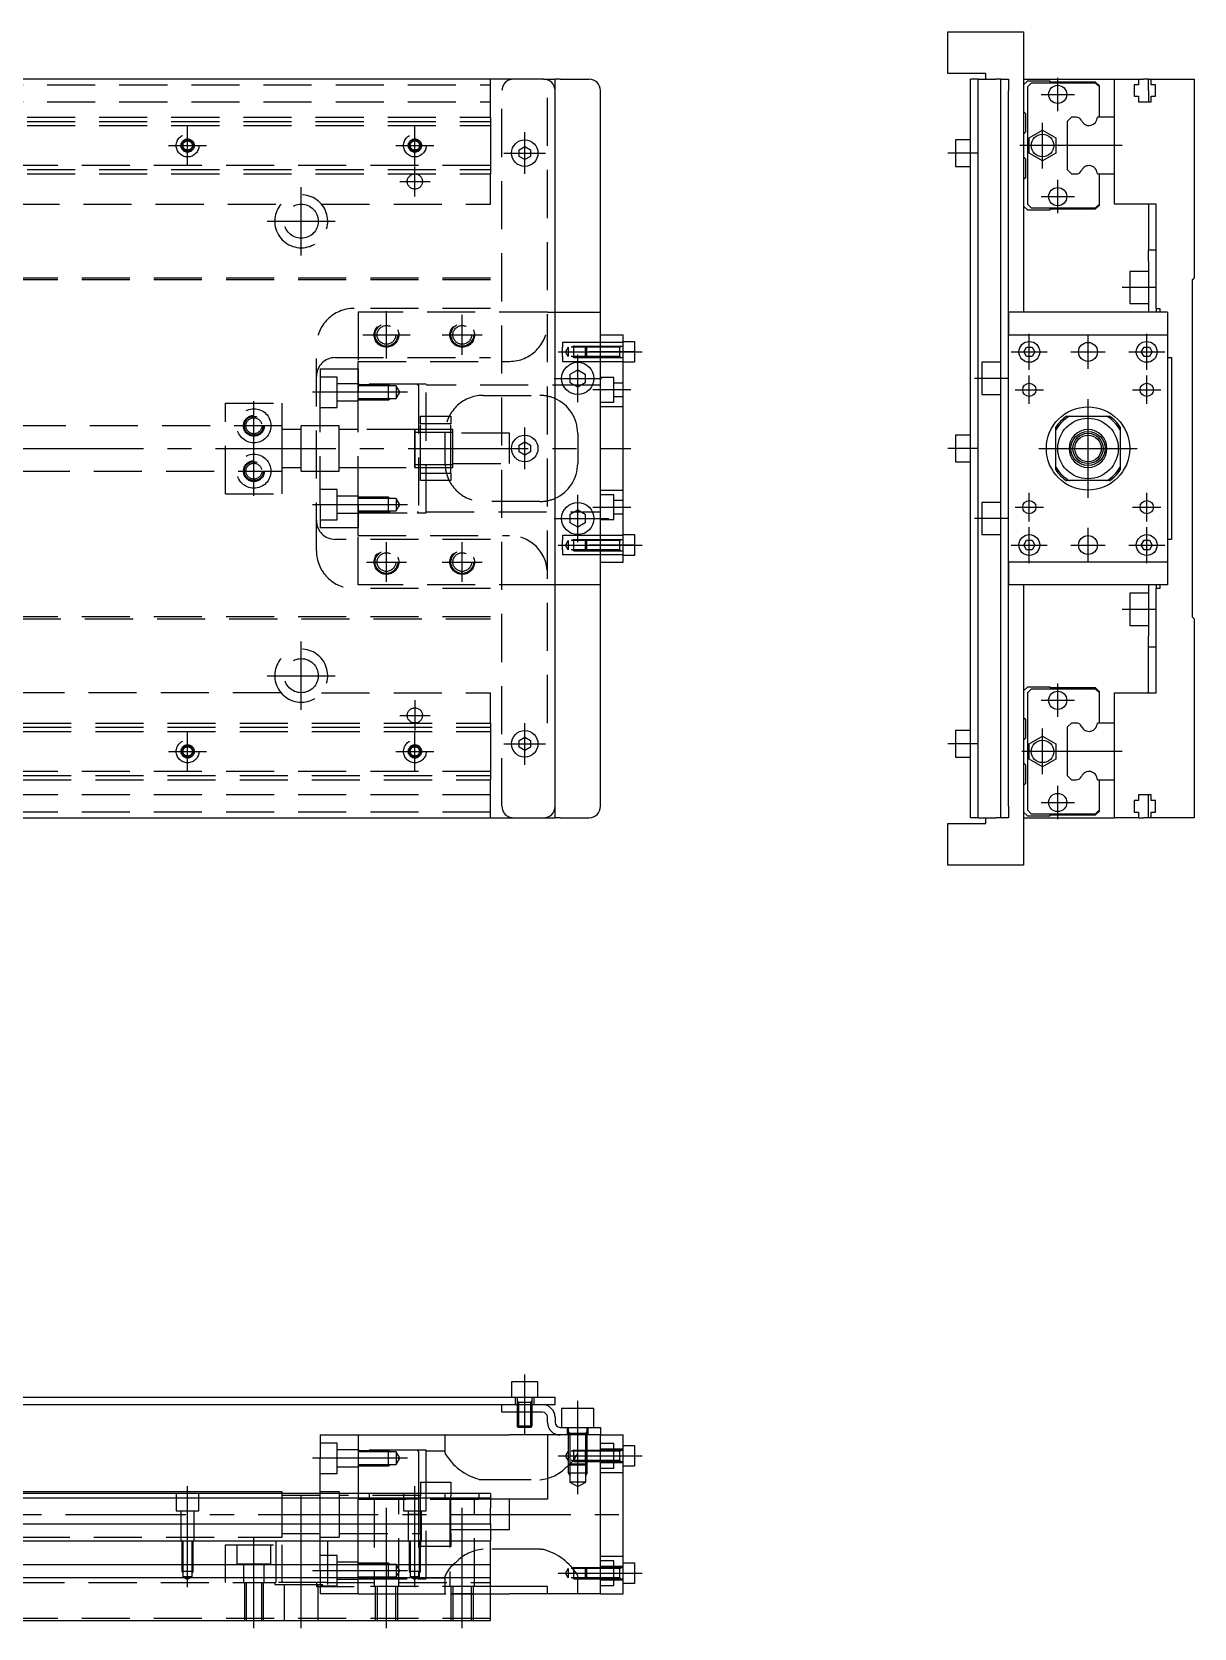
# Model space of a CAD drawing. Extents: x -94 to 646, y -24 to 422.
# Drawn here: x 338.9 to 645.7, y -2 to 419.5 of the extents above; entities that cross this region are included whole.
import ezdxf

# ---------------------------------------------------------------- set-up
doc = ezdxf.new("R2010")
doc.units = 0
doc.linetypes.add('CENTER', pattern=[50.8, 31.75, -6.35, 6.35, -6.35])
doc.linetypes.add('DASHED', pattern=[19.05, 12.7, -6.35])
doc.layers.get('0').update_dxf_attribs({"linetype": 'CONTINUOUS'})
doc.layers.add('CENTER', color=1, linetype='CENTER')

msp = doc.modelspace()

# ---------------------------------------------------------------- linework, layer by layer
at = {"color": 7, "linetype": 'CONTINUOUS'}
for p, q in [((580.72, 419.51), (600.72, 419.51)), ((580.72, 408.51), (580.72, 419.51)), ((600.72, 419.51), (600.72, 345.51)), ((474, 407.01), (-14, 407.01)), ((474, 407.01), (477, 407.01)), ((478.33, 407.01), (477, 407.01)), ((477, 404.01), (477, 407.01)), ((478.33, 407.01), (486, 407.01)), ((590.72, 408.51), (580.72, 408.51)), ((588.72, 407.01), (586.72, 407.01)), ((586.72, 404.01), (586.72, 407.01)), ((588.72, 404.01), (588.72, 407.01)), ((588.72, 407.01), (592.05, 407.01)), ((590.72, 407.01), (590.72, 408.51)), ((592.05, 407.01), (593.38, 407.01)), ((594.72, 407.01), (593.38, 407.01)), ((594.72, 407.01), (596.72, 407.01)), ((594.72, 404.01), (594.72, 407.01)), ((596.72, 407.01), (596.72, 404.01)), ((600.72, 407.01), (624.72, 407.01)), ((601.71, 406.51), (600.72, 405.52)), ((607.72, 406.51), (601.71, 406.51)), ((602.71, 405.96), (601.72, 404.97)), ((601.72, 404.97), (601.72, 374.05)), ((619.72, 405.96), (602.71, 405.96)), ((607.72, 406.26), (607.72, 406.51)), ((619.72, 406.26), (607.72, 406.26)), ((620.72, 405.27), (619.72, 406.26)), ((620.72, 404.97), (619.72, 405.96)), ((620.72, 404.97), (620.72, 405.27)), ((620.72, 397.01), (620.72, 404.97)), ((624.72, 397.01), (624.72, 407.01)), ((624.72, 407.01), (631.02, 407.01)), ((631.02, 405.51), (629.87, 405.51)), ((629.87, 405.51), (629.87, 402.51)), ((631.02, 407.01), (632.38, 407.01)), ((631.02, 407.01), (631.02, 405.51)), ((633.72, 407.01), (632.38, 407.01)), ((633.72, 407.01), (634.42, 407.01)), ((633.72, 404.01), (633.72, 407.01)), ((634.42, 407.01), (645.72, 407.01)), ((634.42, 405.51), (634.42, 407.01)), ((635.57, 405.51), (634.42, 405.51)), ((635.57, 402.51), (635.57, 405.51)), ((645.72, 407.01), (645.72, 354.51)), ((477, 215.01), (477, 404.01)), ((489, 215.01), (489, 404.01)), ((586.72, 215.01), (586.72, 404.01)), ((588.72, 215.01), (588.72, 404.01)), ((594.72, 215.01), (594.72, 404.01)), ((596.72, 345.51), (596.72, 404.01)), ((629.87, 402.51), (631.02, 402.51)), ((631.02, 402.51), (631.02, 401.01)), ((631.02, 401.01), (634.42, 401.01)), ((633.72, 404.01), (633.72, 401.01)), ((634.42, 401.01), (634.42, 402.51)), ((634.42, 402.51), (635.57, 402.51)), ((600.72, 398.51), (601.22, 398.01)), ((601.22, 398.01), (601.22, 393.01)), ((613.34, 397.01), (612.22, 395.89)), ((614.63, 397.01), (613.34, 397.01)), ((624.72, 397.01), (620.21, 397.01)), ((624.72, 382.01), (624.72, 397.01)), ((624.72, 382.01), (624.72, 397.01)), ((601.22, 393.01), (600.72, 392.51)), ((602.81, 391.87), (605.13, 393.21)), ((605.13, 393.21), (605.72, 393.55)), ((605.72, 393.55), (606.31, 393.21)), ((606.31, 393.21), (608.62, 391.87)), ((612.22, 395.89), (612.22, 383.14)), ((467.5, 388.38), (469, 389.25)), ((467.5, 386.65), (467.5, 388.38)), ((469, 389.25), (470.5, 388.38)), ((470.5, 388.38), (470.5, 386.65)), ((582.72, 391.01), (582.72, 387.51)), ((586.72, 391.01), (582.72, 391.01)), ((602.22, 391.53), (602.81, 391.87)), ((602.22, 390.85), (602.22, 391.53)), ((602.22, 388.18), (602.22, 390.85)), ((602.22, 387.5), (602.22, 388.18)), ((608.62, 391.87), (609.21, 391.53)), ((609.21, 391.53), (609.21, 390.85)), ((609.21, 390.85), (609.21, 388.18)), ((609.21, 388.18), (609.21, 387.5)), ((469, 385.78), (467.5, 386.65)), ((470.5, 386.65), (469, 385.78)), ((582.72, 387.51), (582.72, 384.01)), ((582.72, 384.01), (586.72, 384.01)), ((600.72, 386.51), (601.22, 386.01)), ((601.22, 386.01), (601.22, 381.01)), ((602.81, 387.15), (602.22, 387.5)), ((605.13, 385.82), (602.81, 387.15)), ((605.72, 385.48), (605.13, 385.82)), ((606.31, 385.82), (605.72, 385.48)), ((608.62, 387.15), (606.31, 385.82)), ((609.21, 387.5), (608.62, 387.15)), ((601.22, 381.01), (600.72, 380.51)), ((612.22, 383.14), (613.34, 382.01)), ((613.34, 382.01), (614.63, 382.01)), ((620.21, 382.01), (624.72, 382.01)), ((620.72, 374.06), (620.72, 382.01)), ((624.72, 374.01), (624.72, 382.01)), ((600.72, 373.5), (601.71, 372.51)), ((601.71, 372.51), (607.72, 372.51)), ((601.72, 374.05), (602.71, 373.06)), ((602.71, 373.06), (619.72, 373.06)), ((607.72, 372.76), (619.72, 372.76)), ((607.72, 372.51), (607.72, 372.76)), ((619.72, 373.06), (620.72, 374.06)), ((619.72, 372.76), (620.72, 373.76)), ((620.72, 373.76), (620.72, 374.06)), ((635.72, 374.01), (624.72, 374.01)), ((633.72, 374.01), (633.72, 362.01)), ((635.72, 346.51), (635.72, 374.01)), ((633.72, 359.01), (633.72, 362.01)), ((633.72, 362.01), (635.72, 362.01)), ((633.72, 359.01), (633.72, 345.51)), ((633.72, 356.26), (628.72, 356.26)), ((628.72, 356.26), (628.72, 352.01)), ((645.22, 354.01), (645.72, 354.51)), ((628.72, 352.01), (628.72, 347.76)), ((645.22, 354.01), (645.22, 265.01)), ((628.72, 347.76), (633.72, 347.76)), ((635.72, 346.51), (636.72, 346.51)), ((635.72, 346.51), (635.72, 345.51)), ((636.72, 346.51), (636.72, 345.51)), ((596.72, 339.51), (596.72, 345.51)), ((596.72, 345.51), (596.72, 339.51)), ((638.72, 345.51), (596.72, 345.51)), ((638.72, 345.51), (638.72, 339.51)), ((489, 339.51), (495, 339.51)), ((495, 279.51), (495, 339.51)), ((495, 337.76), (498, 337.76)), ((498, 337.76), (498, 332.26)), ((596.72, 339.51), (638.72, 339.51)), ((596.72, 279.51), (596.72, 339.51)), ((638.72, 339.51), (638.72, 279.51)), ((600.77, 335.01), (601.5, 336.26)), ((601.5, 333.76), (600.77, 335.01)), ((601.5, 336.26), (602.94, 336.26)), ((602.94, 333.76), (601.5, 333.76)), ((602.94, 336.26), (603.66, 335.01)), ((603.66, 335.01), (602.94, 333.76)), ((631.77, 335.01), (632.5, 336.26)), ((632.5, 333.76), (631.77, 335.01)), ((632.5, 336.26), (633.94, 336.26)), ((633.94, 333.76), (632.5, 333.76)), ((633.94, 336.26), (634.66, 335.01)), ((634.66, 335.01), (633.94, 333.76)), ((638.72, 333.51), (639.72, 333.51)), ((639.72, 333.51), (639.72, 285.51)), ((481, 329.17), (483, 330.32)), ((481, 326.86), (481, 329.17)), ((483, 330.32), (485, 329.17)), ((485, 329.17), (485, 326.86)), ((498, 332.26), (495, 332.26)), ((589.72, 332.26), (589.72, 328.01)), ((594.72, 332.26), (589.72, 332.26)), ((483, 325.7), (481, 326.86)), ((485, 326.86), (483, 325.7)), ((589.72, 328.01), (589.72, 323.76)), ((589.72, 323.76), (594.72, 323.76)), ((612.05, 318.01), (612.8, 318.01)), ((612.8, 318.01), (622.63, 318.01)), ((622.63, 318.01), (623.39, 318.01)), ((582.72, 313.01), (582.72, 309.51)), ((586.72, 313.01), (582.72, 313.01)), ((609.22, 314.43), (609.22, 315.18)), ((609.22, 304.6), (609.22, 314.43)), ((626.22, 315.18), (626.22, 314.43)), ((626.22, 314.43), (626.22, 304.6)), ((467.5, 310.38), (469, 311.25)), ((467.5, 308.65), (467.5, 310.38)), ((469, 307.78), (467.5, 308.65)), ((469, 311.25), (470.5, 310.38)), ((470.5, 308.65), (469, 307.78)), ((470.5, 310.38), (470.5, 308.65)), ((582.72, 309.51), (582.72, 306.01)), ((582.72, 306.01), (586.72, 306.01)), ((609.22, 303.84), (609.22, 304.6)), ((626.22, 304.6), (626.22, 303.84)), ((612.8, 301.01), (612.05, 301.01)), ((622.63, 301.01), (612.8, 301.01)), ((623.39, 301.01), (622.63, 301.01)), ((589.72, 295.26), (589.72, 291.01)), ((594.72, 295.26), (589.72, 295.26)), ((481, 292.17), (483, 293.32)), ((481, 289.86), (481, 292.17)), ((483, 293.32), (485, 292.17)), ((485, 292.17), (485, 289.86)), ((589.72, 291.01), (589.72, 286.76)), ((483, 288.7), (481, 289.86)), ((485, 289.86), (483, 288.7)), ((495, 286.76), (498, 286.76)), ((498, 286.76), (498, 281.26)), ((589.72, 286.76), (594.72, 286.76)), ((600.77, 284.01), (601.5, 285.26)), ((601.5, 282.76), (600.77, 284.01)), ((601.5, 285.26), (602.94, 285.26)), ((602.94, 282.76), (601.5, 282.76)), ((602.94, 285.26), (603.66, 284.01)), ((603.66, 284.01), (602.94, 282.76)), ((631.77, 284.01), (632.5, 285.26)), ((632.5, 282.76), (631.77, 284.01)), ((632.5, 285.26), (633.94, 285.26)), ((633.94, 282.76), (632.5, 282.76)), ((633.94, 285.26), (634.66, 284.01)), ((634.66, 284.01), (633.94, 282.76)), ((639.72, 285.51), (638.72, 285.51)), ((489, 279.51), (495, 279.51)), ((498, 281.26), (495, 281.26)), ((638.72, 279.51), (596.72, 279.51)), ((596.72, 273.51), (596.72, 279.51)), ((596.72, 279.51), (596.72, 273.51)), ((638.72, 279.51), (638.72, 273.51)), ((638.72, 273.51), (596.72, 273.51)), ((596.72, 215.01), (596.72, 273.51)), ((600.72, 273.51), (600.72, 199.51)), ((628.72, 271.26), (628.72, 267.01)), ((633.72, 271.26), (628.72, 271.26)), ((633.72, 273.51), (633.72, 260.01)), ((635.72, 273.51), (635.72, 272.51)), ((635.72, 245.01), (635.72, 272.51)), ((636.72, 272.51), (635.72, 272.51)), ((636.72, 273.51), (636.72, 272.51)), ((628.72, 267.01), (628.72, 262.76)), ((628.72, 262.76), (633.72, 262.76)), ((645.72, 264.51), (645.22, 265.01)), ((645.72, 264.51), (645.72, 212.01)), ((633.72, 257.01), (633.72, 260.01)), ((633.72, 245.01), (633.72, 257.01)), ((635.72, 257.01), (633.72, 257.01)), ((601.71, 246.51), (600.72, 245.52)), ((607.72, 246.51), (601.71, 246.51)), ((602.71, 245.96), (601.72, 244.97)), ((601.72, 244.97), (601.72, 214.05)), ((619.72, 245.96), (602.71, 245.96)), ((607.72, 246.26), (607.72, 246.51)), ((619.72, 246.26), (607.72, 246.26)), ((620.72, 245.27), (619.72, 246.26)), ((620.72, 244.97), (619.72, 245.96)), ((620.72, 244.97), (620.72, 245.27)), ((620.72, 237.01), (620.72, 244.97)), ((624.72, 237.01), (624.72, 245.01)), ((624.72, 245.01), (635.72, 245.01)), ((600.72, 238.51), (601.22, 238.01)), ((601.22, 238.01), (601.22, 233.01)), ((613.34, 237.01), (612.22, 235.89)), ((614.63, 237.01), (613.34, 237.01)), ((624.72, 237.01), (620.21, 237.01)), ((624.72, 222.01), (624.72, 237.01)), ((624.72, 222.01), (624.72, 237.01)), ((467.5, 232.38), (469, 233.25)), ((467.5, 230.65), (467.5, 232.38)), ((469, 233.25), (470.5, 232.38)), ((470.5, 232.38), (470.5, 230.65)), ((582.72, 235.01), (582.72, 231.51)), ((586.72, 235.01), (582.72, 235.01)), ((601.22, 233.01), (600.72, 232.51)), ((602.22, 231.53), (602.81, 231.87)), ((602.81, 231.87), (605.13, 233.21)), ((605.13, 233.21), (605.72, 233.55)), ((605.72, 233.55), (606.31, 233.21)), ((606.31, 233.21), (608.62, 231.87)), ((608.62, 231.87), (609.21, 231.53)), ((612.22, 235.89), (612.22, 223.14)), ((469, 229.78), (467.5, 230.65)), ((470.5, 230.65), (469, 229.78)), ((582.72, 231.51), (582.72, 228.01)), ((582.72, 228.01), (586.72, 228.01)), ((602.22, 230.85), (602.22, 231.53)), ((602.22, 228.18), (602.22, 230.85)), ((602.22, 227.5), (602.22, 228.18)), ((609.21, 231.53), (609.21, 230.85)), ((609.21, 230.85), (609.21, 228.18)), ((609.21, 228.18), (609.21, 227.5)), ((600.72, 226.51), (601.22, 226.01)), ((601.22, 226.01), (601.22, 221.01)), ((602.81, 227.15), (602.22, 227.5)), ((605.13, 225.82), (602.81, 227.15)), ((605.72, 225.48), (605.13, 225.82)), ((606.31, 225.82), (605.72, 225.48)), ((608.62, 227.15), (606.31, 225.82)), ((609.21, 227.5), (608.62, 227.15)), ((601.22, 221.01), (600.72, 220.51)), ((612.22, 223.14), (613.34, 222.01)), ((613.34, 222.01), (614.63, 222.01)), ((620.21, 222.01), (624.72, 222.01)), ((620.72, 214.06), (620.72, 222.01)), ((624.72, 212.01), (624.72, 222.01)), ((477, 212.01), (477, 215.01)), ((586.72, 212.01), (586.72, 215.01)), ((588.72, 212.01), (588.72, 215.01)), ((594.72, 212.01), (594.72, 215.01)), ((596.72, 215.01), (596.72, 212.01)), ((631.02, 216.51), (629.87, 216.51)), ((629.87, 216.51), (629.87, 213.51)), ((634.42, 218.01), (631.02, 218.01)), ((631.02, 218.01), (631.02, 216.51)), ((633.72, 215.01), (633.72, 218.01)), ((633.72, 212.01), (633.72, 215.01)), ((634.42, 216.51), (634.42, 218.01)), ((635.57, 216.51), (634.42, 216.51)), ((635.57, 213.51), (635.57, 216.51)), ((-14, 212.01), (474, 212.01)), ((474, 212.01), (477, 212.01)), ((478.33, 212.01), (477, 212.01)), ((478.33, 212.01), (486, 212.01)), ((588.72, 212.01), (586.72, 212.01)), ((588.72, 212.01), (592.05, 212.01)), ((590.72, 210.51), (590.72, 212.01)), ((592.05, 212.01), (593.38, 212.01)), ((594.72, 212.01), (593.38, 212.01)), ((596.72, 212.01), (594.72, 212.01)), ((600.72, 213.5), (601.71, 212.51)), ((600.72, 212.01), (624.72, 212.01)), ((601.71, 212.51), (607.72, 212.51)), ((601.72, 214.05), (602.71, 213.06)), ((602.71, 213.06), (619.72, 213.06)), ((607.72, 212.76), (619.72, 212.76)), ((607.72, 212.51), (607.72, 212.76)), ((619.72, 213.06), (620.72, 214.06)), ((619.72, 212.76), (620.72, 213.76)), ((620.72, 213.76), (620.72, 214.06)), ((631.02, 212.01), (624.72, 212.01)), ((629.87, 213.51), (631.02, 213.51)), ((631.02, 213.51), (631.02, 212.01)), ((631.02, 212.01), (632.38, 212.01)), ((633.72, 212.01), (632.38, 212.01)), ((634.42, 212.01), (633.72, 212.01)), ((634.42, 213.51), (635.57, 213.51)), ((634.42, 212.01), (634.42, 213.51)), ((645.72, 212.01), (634.42, 212.01)), ((580.72, 199.51), (580.72, 210.51)), ((580.72, 210.51), (590.72, 210.51)), ((600.72, 199.51), (580.72, 199.51)), ((465.5, 63), (465.5, 59)), ((472.5, 63), (465.5, 63)), ((472.5, 59), (472.5, 63)), ((305, 59), (474, 59)), ((305, 57), (466, 57)), ((463, 55), (463, 57)), ((466, 55), (463, 55)), ((466, 57), (473.67, 57)), ((466, 57), (473.67, 57)), ((473.67, 55), (466, 55)), ((467, 55), (467, 51.38)), ((471, 51.38), (471, 55)), ((473.67, 57), (474, 57)), ((474, 59), (477, 59)), ((474, 57), (477, 57)), ((477, 57), (477, 59)), ((478.75, 56), (478.75, 51)), ((487.25, 56), (478.75, 56)), ((487.25, 51), (487.25, 56)), ((467, 51.38), (471, 51.38)), ((467.38, 51), (467, 51.38)), ((470.62, 51), (467.38, 51)), ((470.62, 51), (471, 51.38)), ((475, 52.33), (475, 53.67)), ((477, 53.67), (477, 52.33)), ((478.33, 51), (486, 51)), ((486, 51), (489, 51)), ((489, 51), (489, 49)), ((415, 49), (415.34, 49)), ((415, 49), (415, 42.75)), ((415.34, 49), (424.66, 49)), ((424.66, 49), (425, 49)), ((425, 49), (425, 33.5)), ((425, 49), (465, 49)), ((475, 49), (465, 49)), ((475, 49), (475, 32)), ((478.33, 49), (475, 49)), ((486, 49), (478.33, 49)), ((486, 49), (478.33, 49)), ((489, 49), (486, 49)), ((489, 49), (486, 49)), ((489, 7), (489, 49)), ((489, 49), (495, 49)), ((495, 7), (495, 49)), ((415, 33.5), (415, 42.75)), ((495, 46.25), (498, 46.25)), ((498, 46.25), (498, 40.75)), ((498, 40.75), (495, 40.75)), ((405, 34), (323.5, 34)), ((405, 33.5), (405, 34)), ((460, 33.5), (323.5, 33.5)), ((323.5, 32.38), (460, 32.38)), ((460, 33.5), (460, 32.38)), ((460, 32.38), (460, 31.09)), ((475, 32), (460, 32)), ((460, 32), (460, 31.09)), ((460, 31.09), (460, 29.72)), ((460, 31.09), (460, 29.72)), ((460, 25.5), (460, 29.72)), ((460, 25.5), (460, 29.72)), ((323.5, 25.5), (460, 25.5)), ((460, 25.5), (460, 21)), ((460, 25.5), (460, 21)), ((0, 21), (460, 21)), ((460, 14.7), (460, 21)), ((460, 14.7), (460, 21)), ((460, 14.7), (0, 14.7)), ((460, 11.3), (460, 14.7)), ((460, 7), (460, 14.7)), ((495, 15.25), (498, 15.25)), ((498, 15.25), (498, 9.75)), ((460, 11.3), (0, 11.3)), ((460, 0), (460, 11.3)), ((475, 9), (460, 9)), ((475, 7), (475, 9)), ((498, 9.75), (495, 9.75)), ((460, 7), (465, 7)), ((475, 7), (465, 7)), ((489, 7), (475, 7)), ((489, 7), (495, 7)), ((0, 0), (460, 0))]:
    msp.add_line(p, q, dxfattribs=at)
at = {"color": 3, "linetype": 'DASHED'}
for p, q in [((0, 405.51), (460, 405.51)), ((460, 397.01), (460, 407.01)), ((475, 237.01), (475, 407.01)), ((0, 401.01), (460, 401.01)), ((463, 215.01), (463, 404.01)), ((299.5, 397.01), (460, 397.01)), ((460, 397.01), (460, 395.89)), ((299.5, 395.89), (460, 395.89)), ((299.5, 394.81), (460, 394.81)), ((460, 395.89), (460, 383.14)), ((460, 384.21), (299.5, 384.21)), ((299.5, 383.14), (460, 383.14)), ((299.5, 382.01), (460, 382.01)), ((460, 383.14), (460, 382.01)), ((460, 374.01), (460, 382.01)), ((295.36, 374.01), (404.64, 374.01)), ((415.36, 374.01), (460, 374.01)), ((460, 354.51), (10, 354.51)), ((460, 354.01), (10.64, 354.01)), ((460, 346.51), (424, 346.51)), ((475, 345.51), (425, 345.51)), ((425, 345.51), (425, 332.51)), ((475, 345.51), (477, 345.51)), ((477, 345.51), (489, 345.51)), ((489, 337.51), (479, 337.51)), ((479, 337.51), (479, 336.26)), ((495, 337.51), (489, 337.51)), ((414, 282.51), (414, 336.51)), ((419, 333.51), (460, 333.51)), ((479, 333.76), (479, 336.26)), ((479, 333.76), (479, 332.51)), ((480.5, 336.24), (479.79, 335.01)), ((480.5, 333.78), (479.79, 335.01)), ((494, 336.24), (480.5, 336.24)), ((480.5, 336.24), (480.5, 333.78)), ((494, 333.78), (480.5, 333.78)), ((482, 336.51), (481.53, 336.24)), ((482, 333.51), (481.53, 333.78)), ((482, 336.51), (495, 336.51)), ((482, 333.51), (482, 336.51)), ((482, 333.51), (495, 333.51)), ((485, 336.24), (485.27, 336.51)), ((485, 336.24), (485, 333.78)), ((485, 333.78), (485.27, 333.51)), ((485.27, 336.51), (485.27, 333.51)), ((494, 336.24), (494.47, 336.51)), ((494, 336.51), (494, 333.51)), ((494, 333.78), (494.47, 333.51)), ((415, 330.51), (415, 324.26)), ((415, 330.51), (415.34, 330.51)), ((415.34, 330.51), (424.66, 330.51)), ((424.66, 330.51), (425, 330.51)), ((425, 332.51), (465, 332.51)), ((425, 324.26), (425, 332.51)), ((425, 330.51), (425, 324.26)), ((479, 332.51), (489, 332.51)), ((489, 332.51), (495, 332.51)), ((419.5, 328.36), (415, 328.36)), ((419.5, 320.36), (419.5, 328.36)), ((425, 326.61), (419.5, 326.61)), ((425.3, 326.51), (425, 326.51)), ((431.15, 326.36), (425, 326.36)), ((431.15, 326.36), (425, 326.36)), ((431.5, 326.01), (425, 326.01)), ((440.66, 326.51), (425.3, 326.51)), ((440.66, 326.51), (425.3, 326.51)), ((433, 326.36), (431.15, 326.36)), ((433, 326.01), (431.5, 326.01)), ((433, 322.36), (433, 326.36)), ((433, 326.36), (433.61, 326.01)), ((435.1, 326.01), (433, 326.01)), ((435.1, 326.01), (435.1, 324.36)), ((436.05, 324.36), (435.1, 326.01)), ((441, 326.17), (440.66, 326.51)), ((443, 326.51), (440.66, 326.51)), ((441, 326.17), (441, 292.85)), ((443, 292.51), (443, 326.51)), ((489, 326.26), (443, 326.26)), ((492.5, 328.26), (489, 328.26)), ((492.5, 321.76), (492.5, 328.26)), ((495, 326.76), (492.5, 326.76)), ((390, 297.51), (390, 321.51)), ((390, 321.51), (405, 321.51)), ((405, 315.51), (405, 321.51)), ((415, 294.77), (415, 324.26)), ((415, 320.36), (419.5, 320.36)), ((419.5, 322.11), (425, 322.11)), ((425, 294.77), (425, 324.26)), ((425, 294.77), (425, 324.26)), ((425, 322.71), (431.5, 322.71)), ((425, 322.36), (431.15, 322.36)), ((425, 322.36), (431.15, 322.36)), ((431.15, 322.36), (433, 322.36)), ((431.5, 322.71), (433, 322.71)), ((433, 322.36), (433.61, 322.71)), ((433, 322.71), (435.1, 322.71)), ((435.1, 324.36), (435.1, 322.71)), ((435.1, 322.71), (436.05, 324.36)), ((458, 323.51), (473, 323.51)), ((489, 321.76), (492.5, 321.76)), ((495, 320.51), (489, 320.51)), ((492.5, 323.26), (495, 323.26)), ((441.5, 318.01), (449.5, 318.01)), ((441.5, 316.01), (441.5, 318.01)), ((449.5, 318.01), (449.5, 316.01)), ((405, 315.51), (216, 315.51)), ((405, 309.51), (405, 315.51)), ((410, 314.51), (405, 314.51)), ((410, 312.83), (410, 315.51)), ((420, 315.51), (410, 315.51)), ((410, 309.51), (410, 312.83)), ((420, 309.51), (420, 315.51)), ((425, 314.51), (420, 314.51)), ((440, 314.51), (425, 314.51)), ((441, 314.51), (439.99, 314.51)), ((440, 313.76), (440, 314.51)), ((440, 313.95), (440, 314.51)), ((440, 314.51), (440, 313.95)), ((440, 304.51), (440, 314.51)), ((440, 313.95), (440, 305.08)), ((441, 313.76), (440, 313.76)), ((440, 313.76), (440, 305.26)), ((442.05, 314.51), (441, 314.51)), ((442, 313.76), (441, 313.76)), ((449.5, 316.01), (441.5, 316.01)), ((441.5, 303.01), (441.5, 316.01)), ((444.5, 313.76), (442, 313.76)), ((444.5, 314.51), (442.05, 314.51)), ((450, 314.51), (444.5, 314.51)), ((450, 313.76), (444.5, 313.76)), ((448, 305.51), (448, 313.51)), ((449.5, 303.01), (449.5, 316.01)), ((450, 314.51), (449.5, 314.51)), ((450, 313.76), (449.5, 313.76)), ((450, 309.51), (450, 314.51)), ((465, 313.51), (450, 313.51)), ((465, 309.51), (465, 313.51)), ((483, 313.51), (483, 305.51)), ((405, 303.51), (405, 309.51)), ((410, 306.2), (410, 309.51)), ((420, 303.51), (420, 309.51)), ((450, 304.51), (450, 309.51)), ((465, 305.51), (465, 309.51)), ((260, 303.51), (405, 303.51)), ((405, 304.51), (410, 304.51)), ((405, 297.51), (405, 303.51)), ((410, 303.51), (410, 306.2)), ((410, 303.51), (420, 303.51)), ((420, 304.51), (425, 304.51)), ((425, 304.51), (440, 304.51)), ((439.99, 304.51), (441, 304.51)), ((440, 304.51), (440, 305.26)), ((440, 305.26), (441, 305.26)), ((440, 304.51), (440, 305.08)), ((440, 305.08), (440, 304.51)), ((441, 305.26), (442, 305.26)), ((441, 304.51), (442.05, 304.51)), ((442, 305.26), (444.5, 305.26)), ((442.05, 304.51), (444.5, 304.51)), ((444.5, 305.26), (449.5, 305.26)), ((444.5, 304.51), (450, 304.51)), ((449.5, 305.26), (450, 305.26)), ((449.5, 304.51), (450, 304.51)), ((450, 305.51), (465, 305.51)), ((441.5, 303.01), (449.5, 303.01)), ((441.5, 301.01), (441.5, 303.01)), ((449.5, 301.01), (441.5, 301.01)), ((449.5, 303.01), (449.5, 301.01)), ((390, 297.51), (405, 297.51)), ((419.5, 298.66), (415, 298.66)), ((419.5, 290.66), (419.5, 298.66)), ((425, 296.91), (419.5, 296.91)), ((431.15, 296.66), (425, 296.66)), ((431.15, 296.66), (425, 296.66)), ((431.5, 296.31), (425, 296.31)), ((433, 296.66), (431.15, 296.66)), ((433, 296.31), (431.5, 296.31)), ((433, 292.66), (433, 296.66)), ((433, 296.66), (433.61, 296.31)), ((435.1, 296.31), (433, 296.31)), ((435.1, 296.31), (435.1, 294.66)), ((436.05, 294.66), (435.1, 296.31)), ((473, 295.51), (458, 295.51)), ((489, 298.51), (495, 298.51)), ((492.5, 297.26), (489, 297.26)), ((492.5, 290.76), (492.5, 297.26)), ((495, 295.76), (492.5, 295.76)), ((415, 294.77), (415, 288.51)), ((419.5, 292.41), (425, 292.41)), ((425, 294.77), (425, 288.51)), ((425, 286.51), (425, 294.77)), ((425, 293.01), (431.5, 293.01)), ((425, 292.66), (431.15, 292.66)), ((425, 292.66), (431.15, 292.66)), ((425, 292.51), (425.3, 292.51)), ((425.3, 292.51), (440.66, 292.51)), ((425.3, 292.51), (440.66, 292.51)), ((431.15, 292.66), (433, 292.66)), ((431.5, 293.01), (433, 293.01)), ((433, 292.66), (433.61, 293.01)), ((433, 293.01), (435.1, 293.01)), ((435.1, 294.66), (435.1, 293.01)), ((435.1, 293.01), (436.05, 294.66)), ((440.66, 292.51), (441, 292.85)), ((440.66, 292.51), (443, 292.51)), ((443, 292.76), (489, 292.76)), ((492.5, 292.26), (495, 292.26)), ((415, 290.66), (419.5, 290.66)), ((415.34, 288.51), (415, 288.51)), ((424.66, 288.51), (415.34, 288.51)), ((425, 288.51), (424.66, 288.51)), ((489, 290.76), (492.5, 290.76)), ((460, 285.51), (419, 285.51)), ((425, 286.51), (465, 286.51)), ((425, 273.51), (425, 286.51)), ((489, 286.51), (479, 286.51)), ((479, 286.51), (479, 285.26)), ((479, 282.76), (479, 285.26)), ((479, 282.76), (479, 281.51)), ((480.5, 285.24), (479.79, 284.01)), ((480.5, 282.78), (479.79, 284.01)), ((494, 285.24), (480.5, 285.24)), ((480.5, 285.24), (480.5, 282.78)), ((494, 282.78), (480.5, 282.78)), ((482, 285.51), (481.53, 285.24)), ((482, 282.51), (481.53, 282.78)), ((482, 285.51), (495, 285.51)), ((482, 282.51), (482, 285.51)), ((482, 282.51), (495, 282.51)), ((485, 285.24), (485.27, 285.51)), ((485, 285.24), (485, 282.78)), ((485, 282.78), (485.27, 282.51)), ((485.27, 285.51), (485.27, 282.51)), ((495, 286.51), (489, 286.51)), ((494, 285.24), (494.47, 285.51)), ((494, 285.51), (494, 282.51)), ((494, 282.78), (494.47, 282.51)), ((479, 281.51), (489, 281.51)), ((489, 281.51), (495, 281.51)), ((460, 272.51), (424, 272.51)), ((475, 273.51), (425, 273.51)), ((477, 273.51), (475, 273.51)), ((489, 273.51), (477, 273.51)), ((10, 264.51), (460, 264.51)), ((460, 265.01), (10.64, 265.01)), ((404.64, 245.01), (295.36, 245.01)), ((415.36, 245.01), (460, 245.01)), ((460, 237.01), (460, 245.01)), ((298.5, 237.01), (460, 237.01)), ((460, 237.01), (460, 235.89)), ((298.5, 235.89), (460, 235.89)), ((298.5, 234.81), (460, 234.81)), ((460, 235.89), (460, 223.14)), ((460, 224.21), (298.5, 224.21)), ((298.5, 223.14), (460, 223.14)), ((298.5, 222.01), (460, 222.01)), ((460, 223.14), (460, 222.01)), ((460, 212.01), (460, 222.01)), ((460, 218.01), (0, 218.01)), ((460, 213.51), (0, 213.51)), ((466.5, 59), (466.5, 57)), ((467, 59), (467, 57.6)), ((467.38, 57.6), (467, 58.26)), ((471, 57.6), (467, 57.6)), ((471, 57.6), (467, 57.6)), ((469, 57.6), (467, 57.6)), ((467, 57.6), (467, 57.6)), ((467, 57.6), (467, 57)), ((467, 57.6), (467, 57.59)), ((467, 57), (467, 55)), ((467, 57), (467, 55)), ((467.38, 57.6), (467.38, 57)), ((467.38, 57), (467.38, 55)), ((470.62, 57.6), (471, 58.26)), ((470.62, 57), (470.62, 57.6)), ((470.62, 55), (470.62, 57)), ((471, 57.6), (471, 59)), ((471, 57), (471, 57.6)), ((471, 57.6), (471, 57.6)), ((471, 57.59), (471, 57.6)), ((471, 55), (471, 57)), ((471, 55), (471, 57)), ((471.5, 57), (471.5, 59)), ((480.25, 51), (480.25, 49)), ((480.5, 51), (480.5, 49.4)), ((485.5, 49.4), (485.5, 51)), ((485.75, 49), (485.75, 51)), ((419.5, 46.85), (415, 46.85)), ((419.5, 38.85), (419.5, 46.85)), ((448, 44.27), (448, 49)), ((480.9, 49.4), (480.5, 50.09)), ((483, 49.4), (480.5, 49.4)), ((485.5, 49.4), (480.5, 49.4)), ((485.5, 49.4), (480.5, 49.4)), ((480.5, 49.4), (480.5, 49)), ((480.5, 49.4), (480.5, 49.4)), ((480.5, 49.4), (480.5, 49.39)), ((480.5, 49), (480.5, 39)), ((480.9, 49.4), (480.9, 49)), ((480.9, 49), (480.9, 41)), ((483, 44.27), (483, 49)), ((485.1, 49.4), (485.5, 50.09)), ((485.1, 49), (485.1, 49.4)), ((485.1, 41), (485.1, 49)), ((485.5, 49.4), (485.5, 49.4)), ((485.5, 49), (485.5, 49.4)), ((485.5, 49.39), (485.5, 49.4)), ((485.5, 41.4), (485.5, 49)), ((492.5, 46.75), (489, 46.75)), ((492.5, 43.5), (492.5, 46.75)), ((425, 45.1), (419.5, 45.1)), ((425.3, 45), (425, 45)), ((431.15, 44.85), (425, 44.85)), ((431.15, 44.85), (425, 44.85)), ((431.5, 44.5), (425, 44.5)), ((440.66, 45), (425.3, 45)), ((433, 44.85), (431.15, 44.85)), ((433, 44.5), (431.5, 44.5)), ((433, 40.85), (433, 44.85)), ((433, 44.85), (433.61, 44.5)), ((435.1, 44.5), (433, 44.5)), ((435.1, 44.5), (435.1, 42.85)), ((436.05, 42.85), (435.1, 44.5)), ((435.1, 42.85), (435.1, 41.2)), ((435.1, 41.2), (436.05, 42.85)), ((443, 45), (440.66, 45)), ((441, 44.66), (440.66, 45)), ((441, 44.66), (441, 33.5)), ((443, 33.5), (443, 45)), ((448, 44.75), (443, 44.75)), ((448, 44.27), (448.01, 44.16)), ((448.01, 44.16), (448.03, 44.04)), ((480.5, 44.73), (479.79, 43.5)), ((480.5, 42.27), (479.79, 43.5)), ((494, 44.73), (480.5, 44.73)), ((480.5, 44.73), (480.5, 42.27)), ((494, 42.27), (480.5, 42.27)), ((482, 45), (481.53, 44.73)), ((482, 42), (481.53, 42.27)), ((482, 45), (495, 45)), ((482, 42), (482, 45)), ((482.99, 44.15), (483, 44.27)), ((485, 44.73), (485.27, 45)), ((485, 44.73), (485, 42.27)), ((485, 42.27), (489, 42.27)), ((485, 42.27), (485.27, 42)), ((485.27, 45), (485.27, 42)), ((495, 45.25), (489, 45.25)), ((492.5, 40.25), (492.5, 43.5)), ((494, 44.73), (494.47, 45)), ((494, 45), (494, 42)), ((494, 42.27), (494.47, 42)), ((415, 38.85), (419.5, 38.85)), ((419.5, 40.6), (425, 40.6)), ((425, 41.2), (431.5, 41.2)), ((425, 40.85), (431.15, 40.85)), ((425, 40.85), (431.15, 40.85)), ((431.15, 40.85), (433, 40.85)), ((431.5, 41.2), (433, 41.2)), ((433, 40.85), (433.61, 41.2)), ((433, 41.2), (435.1, 41.2)), ((480.5, 41.4), (485.5, 41.4)), ((480.5, 41.4), (480.9, 41)), ((480.5, 39), (480.9, 38.31)), ((480.5, 39), (485.5, 39)), ((485.1, 41), (480.9, 41)), ((480.9, 41), (480.9, 39)), ((480.9, 39), (480.9, 36.57)), ((482, 42), (495, 42)), ((485.1, 41), (485.5, 41.4)), ((485.1, 39), (485.1, 41)), ((485.5, 39), (485.1, 38.31)), ((485.1, 36.57), (485.1, 39)), ((485.5, 39), (485.5, 41.4)), ((489, 41.75), (495, 41.75)), ((489, 40.25), (492.5, 40.25)), ((495, 39), (489, 39)), ((420, 34), (415, 34)), ((415, 22), (415, 34)), ((420, 34), (420, 22)), ((441.5, 36.5), (441.9, 36.5)), ((441.5, 36.5), (441.5, 33.5)), ((441.9, 36.5), (449.5, 36.5)), ((448.1, 36.5), (448.5, 36.5)), ((449.5, 36.5), (449.5, 33.5)), ((458, 37.2), (473, 37.2)), ((480.9, 36.57), (483, 35.36)), ((483, 36.57), (480.9, 36.57)), ((483, 35.36), (485.1, 36.57)), ((485.1, 36.57), (483, 36.57)), ((377, 33.5), (377, 29)), ((383, 29), (383, 33.5)), ((405, 22), (405, 33.5)), ((410, 33), (405, 33)), ((415, 33), (410, 33)), ((410, 23), (410, 33)), ((415, 21), (415, 33.5)), ((420.2, 33), (420.15, 33)), ((441.5, 33), (420.2, 33)), ((425, 33.5), (425, 32)), ((425, 32), (460, 32)), ((460, 32), (425, 32)), ((425, 21), (425, 32)), ((428, 32), (428, 33.5)), ((429.25, 32), (429.25, 9)), ((429.25, 32), (429.25, 9)), ((435.75, 9), (435.75, 32)), ((437, 33.5), (437, 29)), ((441, 33.5), (441, 32)), ((441, 32), (441, 11.34)), ((441.5, 33.5), (441.5, 32.91)), ((441.5, 32), (441.5, 32.91)), ((441.5, 23.09), (441.5, 32)), ((443, 29), (443, 33.5)), ((443, 29), (443, 33.5)), ((448, 32), (448, 33.5)), ((449.25, 32), (449.25, 9)), ((449.5, 33.5), (449.5, 32.91)), ((449.5, 32), (449.5, 32.91)), ((449.5, 23.09), (449.5, 32)), ((455.75, 9), (455.75, 32)), ((455.75, 9), (455.75, 32)), ((457, 32), (457, 33.5)), ((465, 32), (460, 32)), ((465, 24), (465, 32)), ((377, 29), (383, 29)), ((378.25, 29), (378.25, 21)), ((381.75, 21), (381.75, 29)), ((437, 29), (443, 29)), ((438.25, 29), (438.25, 21)), ((440, 28), (438.5, 28)), ((438.62, 28), (438.5, 28)), ((438.5, 28), (438.5, 28)), ((438.5, 28), (438.5, 28)), ((440, 28), (438.62, 28)), ((441.5, 28), (440, 28)), ((441.38, 28), (440, 28)), ((441.5, 28), (441.38, 28)), ((441.5, 28), (441.5, 28)), ((441.5, 28), (441.5, 28)), ((441.75, 21), (441.75, 29)), ((443, 11), (443, 28)), ((260, 22), (405, 22)), ((405, 23), (410, 23)), ((410, 23), (415, 23)), ((415, 22), (420, 22)), ((420.15, 23), (420.2, 23)), ((420.2, 23), (441.5, 23)), ((441.5, 23.09), (441.5, 19.5)), ((449.5, 24), (460, 24)), ((449.5, 23.09), (449.5, 19.5)), ((460, 24), (465, 24)), ((378.5, 21), (378.5, 15.25)), ((378.5, 21), (378.5, 15.25)), ((378.77, 21), (378.77, 15)), ((381.23, 15), (381.23, 21)), ((381.5, 15.25), (381.5, 21)), ((381.5, 15.25), (381.5, 21)), ((390, 14.7), (390, 20)), ((390, 20), (405, 20)), ((393, 20), (393, 15)), ((402, 15), (402, 20)), ((403.29, 21), (403.29, 10)), ((405, 14.7), (405, 20)), ((415, 14.7), (415, 21)), ((419.5, 17.15), (415, 17.15)), ((417, 9.5), (417, 21)), ((419.5, 9.15), (419.5, 17.15)), ((425, 14.7), (425, 21)), ((438.25, 21), (441.75, 21)), ((438.5, 21), (438.5, 15.25)), ((438.5, 21), (438.5, 15.25)), ((438.77, 21), (438.77, 15)), ((441.5, 21), (441, 21)), ((441.23, 15), (441.23, 21)), ((441.5, 15.25), (441.5, 21)), ((441.5, 15.25), (441.5, 21)), ((449.5, 19.5), (441.5, 19.5)), ((441.9, 19.5), (441.75, 19.5)), ((448.5, 19.5), (448.1, 19.5)), ((473, 18.8), (458, 18.8)), ((489, 17), (495, 17)), ((378.5, 15.25), (378.5, 14.7)), ((378.5, 14.7), (378.5, 13)), ((378.5, 13), (381.5, 13)), ((378.5, 13), (378.77, 12.53)), ((378.77, 15), (378.77, 13)), ((378.77, 13), (378.77, 11.5)), ((381.23, 13), (381.23, 15)), ((381.23, 11.5), (381.23, 13)), ((381.5, 13), (381.23, 12.53)), ((381.5, 14.7), (381.5, 15.25)), ((381.5, 13), (381.5, 14.7)), ((390, 11.3), (390, 14.7)), ((393, 15), (402, 15)), ((394.75, 15), (394.75, 10)), ((400.25, 10), (400.25, 15)), ((405, 11.3), (405, 14.7)), ((415, 13.25), (415, 14.7)), ((415, 13.25), (415, 11.3)), ((425, 15.4), (419.5, 15.4)), ((431.15, 15.15), (425, 15.15)), ((431.15, 15.15), (425, 15.15)), ((431.5, 14.8), (425, 14.8)), ((425, 11.3), (425, 14.7)), ((433, 15.15), (431.15, 15.15)), ((433, 14.8), (431.5, 14.8)), ((433, 11.15), (433, 15.15)), ((433, 15.15), (433.61, 14.8)), ((435.1, 14.8), (433, 14.8)), ((435.1, 14.8), (435.1, 13.15)), ((436.05, 13.15), (435.1, 14.8)), ((435.1, 13.15), (435.1, 11.5)), ((435.1, 11.5), (436.05, 13.15)), ((438.5, 15.25), (438.5, 14.7)), ((438.5, 14.7), (438.5, 13)), ((438.5, 13), (441.5, 13)), ((438.5, 13), (438.77, 12.53)), ((438.77, 15), (438.77, 13)), ((438.77, 13), (438.77, 11.5)), ((441.23, 13), (441.23, 15)), ((441.23, 11.5), (441.23, 13)), ((441.5, 13), (441.23, 12.53)), ((441.5, 14.7), (441.5, 15.25)), ((441.5, 13), (441.5, 14.7)), ((480.5, 13.73), (479.79, 12.5)), ((494, 13.73), (480.5, 13.73)), ((480.5, 13.73), (480.5, 11.27)), ((482, 14), (481.53, 13.73)), ((482, 14), (495, 14)), ((482, 11), (482, 14)), ((485, 13.73), (485.27, 14)), ((485, 13.73), (485, 11.27)), ((485.27, 14), (485.27, 11)), ((492.5, 15.75), (489, 15.75)), ((495, 14.25), (489, 14.25)), ((492.5, 12.5), (492.5, 15.75)), ((494, 13.73), (494.47, 14)), ((494, 14), (494, 11)), ((296.71, 10), (403.29, 10)), ((381.23, 11.5), (378.77, 11.5)), ((378.77, 11.5), (380, 10.79)), ((381.23, 11.5), (380, 10.79)), ((390, 10), (390, 11.3)), ((395, 10), (395, 0)), ((395.43, 10), (395.43, 0)), ((399.57, 0), (399.57, 10)), ((400, 0), (400, 10)), ((403, 10), (403, 9.5)), ((403, 9.5), (417, 9.5)), ((416.71, 10), (403.29, 10)), ((405, 10), (405, 11.3)), ((405.5, 9.5), (405.5, 0)), ((414, 10), (414, 9)), ((414, 9), (424, 9)), ((414.5, 0), (414.5, 9.5)), ((415, 11.3), (415, 10)), ((415, 10), (415, 7)), ((415, 9.15), (419.5, 9.15)), ((416.71, 10), (460, 10)), ((419.5, 10.9), (425, 10.9)), ((460, 9), (424, 9)), ((425, 11.5), (431.5, 11.5)), ((425, 9), (425, 11.3)), ((425, 11.15), (431.15, 11.15)), ((425, 11.15), (431.15, 11.15)), ((425, 11), (425.3, 11)), ((460, 9), (425, 9)), ((425, 7), (425, 9)), ((425.3, 11), (440.66, 11)), ((429.5, 9), (429.5, 0)), ((430.04, 9), (430.04, 0)), ((431.15, 11.15), (433, 11.15)), ((431.5, 11.5), (433, 11.5)), ((433, 11.15), (433.61, 11.5)), ((433, 11.5), (435.1, 11.5)), ((434.96, 0), (434.96, 9)), ((435.5, 0), (435.5, 9)), ((441.23, 11.5), (438.77, 11.5)), ((438.77, 11.5), (440, 10.79)), ((441.23, 11.5), (440, 10.79)), ((440.66, 11), (441, 11.34)), ((440.66, 11), (443, 11)), ((443, 11.25), (448, 11.25)), ((448.01, 11.85), (448, 11.73)), ((448, 7), (448, 11.73)), ((449.5, 9), (449.5, 0)), ((450.04, 9), (450.04, 0)), ((454.96, 0), (454.96, 9)), ((455.5, 0), (455.5, 9)), ((480.5, 11.27), (479.79, 12.5)), ((494, 11.27), (480.5, 11.27)), ((482, 11), (481.53, 11.27)), ((482, 11), (495, 11)), ((482.99, 11.84), (482.97, 11.96)), ((483, 11.73), (482.99, 11.84)), ((483, 7), (483, 11.73)), ((485, 11.27), (485.27, 11)), ((489, 10.75), (495, 10.75)), ((489, 9.25), (492.5, 9.25)), ((492.5, 9.25), (492.5, 12.5)), ((494, 11.27), (494.47, 11)), ((415.34, 7), (415, 7)), ((424.66, 7), (415.34, 7)), ((425, 7), (424.66, 7)), ((425, 7), (429.5, 7)), ((429.5, 7), (435.5, 7)), ((435.5, 7), (449.5, 7)), ((455.5, 7), (449.5, 7)), ((449.5, 7), (455.5, 7)), ((455.5, 7), (460, 7)), ((460, 0.5), (77.5, 0.5))]:
    msp.add_line(p, q, dxfattribs=at)
at = {"color": 3, "linetype": 'CONTINUOUS'}
for p, q in [((467.38, 55), (467.38, 51)), ((470.62, 51), (470.62, 55))]:
    msp.add_line(p, q, dxfattribs=at)
at = {"color": 7, "linetype": 'CONTINUOUS'}
for centre, radius in [((609.72, 403.01), 2.4), ((605.72, 389.51), 2.97), ((469, 387.51), 3.5), ((609.72, 376.01), 2.4), ((602.22, 335.01), 2.75), ((617.72, 335.01), 2.5), ((633.22, 335.01), 2.75), ((483, 328.01), 4.25), ((602.22, 325.01), 1.75), ((633.22, 325.01), 1.75), ((617.72, 309.51), 11), ((617.72, 309.51), 8), ((469, 309.51), 3.5), ((617.72, 309.51), 4.5), ((617.72, 309.51), 4), ((617.72, 309.51), 3.5), ((483, 291.01), 4.25), ((602.22, 294.01), 1.75), ((633.22, 294.01), 1.75), ((602.22, 284.01), 2.75), ((633.22, 284.01), 2.75), ((617.72, 284.01), 2.5), ((609.72, 243.01), 2.4), ((469, 231.51), 3.5), ((605.72, 229.51), 2.97), ((609.72, 216.01), 2.4)]:
    msp.add_circle(centre, radius, dxfattribs=at)
at = {"color": 3, "linetype": 'DASHED'}
for centre, radius in [((380, 389.51), 3), ((440, 389.51), 3), ((380, 389.51), 1.75), ((380, 389.51), 1.5), ((380, 389.51), 1.23), ((440, 389.51), 1.75), ((440, 389.51), 1.5), ((440, 389.51), 1.23), ((440, 380.01), 2), ((410, 369.51), 4.5), ((432.5, 339.51), 3.25), ((432.5, 339.51), 3), ((432.5, 339.51), 2.46), ((452.5, 339.51), 3.25), ((452.5, 339.51), 3), ((452.5, 339.51), 2.46), ((397.5, 315.51), 4.5), ((397.5, 315.51), 2.75), ((397.5, 315.51), 2.5), ((397.5, 315.51), 2.1), ((397.5, 303.51), 4.5), ((397.5, 303.51), 2.75), ((397.5, 303.51), 2.5), ((397.5, 303.51), 2.1), ((432.5, 279.51), 3.25), ((432.5, 279.51), 3), ((452.5, 279.51), 3.25), ((452.5, 279.51), 3), ((432.5, 279.51), 2.46), ((452.5, 279.51), 2.46), ((410, 249.51), 4.5), ((440, 239.01), 2), ((380, 229.51), 3), ((440, 229.51), 3), ((380, 229.51), 1.75), ((380, 229.51), 1.5), ((380, 229.51), 1.23), ((440, 229.51), 1.75), ((440, 229.51), 1.5), ((440, 229.51), 1.23)]:
    msp.add_circle(centre, radius, dxfattribs=at)
for centre, radius, start, end in [((466, 404.01), 3, 90, 180), ((410, 369.51), 7, 343.3985, 196.6015), ((410, 369.51), 7, 196.6015, 343.3985), ((424, 336.51), 10, 90, 180), ((465, 342.51), 10, 270, 0), ((419, 328.51), 5, 90, 180), ((458, 313.51), 10, 90, 180), ((473, 313.51), 10, 66.4218, 90), ((473, 313.51), 10, 0, 66.4218), ((458, 305.51), 10, 180, 270), ((473, 305.51), 10, 293.5782, 0), ((473, 305.51), 10, 270, 293.5782), ((419, 290.51), 5, 180, 270), ((424, 282.51), 10, 180, 270), ((465, 276.51), 10, 0, 90), ((410, 249.51), 7, 343.3985, 196.6015), ((410, 249.51), 7, 196.6015, 343.3985), ((466, 215.01), 3, 180, 270), ((461.08, 51.97), 15.26, 211.285, 254.1772), ((474.71, 47.92), 9.1, 306.1335, 335.4868), ((472.18, 48.01), 10.85, 274.335, 316.7058), ((458.01, 43.93), 6.73, 260.6607, 269.9366), ((420.15, 33.15), 0.15, 180, 270), ((420.15, 22.85), 0.15, 90, 180), ((458.82, 7.99), 10.85, 94.335, 136.7058), ((472.99, 12.07), 6.73, 80.6607, 89.9366), ((469.92, 4.03), 15.26, 31.285, 74.1772), ((456.29, 8.08), 9.1, 126.1335, 155.4868)]:
    msp.add_arc(centre, radius, start, end, dxfattribs=at)
at = {"color": 7, "linetype": 'CONTINUOUS'}
for centre, radius, start, end in [((474, 404.01), 3, 0, 90), ((486, 404.01), 3, 0, 90), ((614.63, 395.51), 1.5, 23.9165, 90), ((618.01, 397.01), 2.2, 203.9165, 0), ((618.01, 382.01), 2.2, 0, 156.0835), ((614.63, 383.51), 1.5, 270, 336.0835), ((617.72, 309.51), 9.82, 120.0277, 149.9723), ((617.72, 309.51), 10.22, 123.7066, 146.2934), ((617.72, 309.51), 9.82, 30.0277, 59.9723), ((617.72, 309.51), 10.22, 33.7066, 56.2934), ((617.72, 309.51), 5, 90, 180), ((617.72, 309.51), 5, 180, 90), ((617.72, 309.51), 5, 90, 180), ((617.72, 309.51), 5, 180, 90), ((617.72, 309.51), 9.82, 210.0277, 239.9723), ((617.72, 309.51), 10.22, 213.7066, 236.2934), ((617.72, 309.51), 9.82, 300.0277, 329.9723), ((617.72, 309.51), 10.22, 303.7066, 326.2934), ((614.63, 235.51), 1.5, 23.9165, 90), ((618.01, 237.01), 2.2, 203.9165, 0), ((618.01, 222.01), 2.2, 0, 156.0835), ((614.63, 223.51), 1.5, 270, 336.0835), ((474, 215.01), 3, 270, 0), ((486, 215.01), 3, 270, 0), ((473.67, 53.67), 3.33, 0, 90), ((473.67, 53.67), 1.33, 0, 90), ((478.33, 52.33), 3.33, 180, 270), ((478.33, 52.33), 1.33, 180, 270)]:
    msp.add_arc(centre, radius, start, end, dxfattribs=at)
at = {"layer": 'CENTER', "color": 1, "linetype": 'CENTER'}
for p, q in [((609.72, 398.61), (609.72, 407.41)), ((605.32, 403.01), (614.12, 403.01)), ((380, 384.51), (380, 394.51)), ((440, 384.51), (440, 394.51)), ((469, 382.01), (469, 393.01)), ((605.72, 383.48), (605.72, 395.55)), ((375, 389.51), (385, 389.51)), ((435, 389.51), (445, 389.51)), ((626.72, 389.51), (599.72, 389.51)), ((440, 376.01), (440, 384.01)), ((463.5, 387.51), (474.5, 387.51)), ((588.72, 387.51), (580.72, 387.51)), ((436, 380.01), (444, 380.01)), ((609.72, 371.61), (609.72, 380.41)), ((410, 360.51), (410, 378.51)), ((410, 362.01), (410, 377.01)), ((605.32, 376.01), (614.12, 376.01)), ((401, 369.51), (419, 369.51)), ((635.72, 352.01), (626.72, 352.01)), ((432.5, 333.26), (432.5, 345.76)), ((432.5, 334.26), (432.5, 344.76)), ((452.5, 334.26), (452.5, 344.76)), ((426.25, 339.51), (438.75, 339.51)), ((427.25, 339.51), (437.75, 339.51)), ((447.25, 339.51), (457.75, 339.51)), ((602.22, 330.26), (602.22, 339.76)), ((617.72, 330.51), (617.72, 339.51)), ((633.22, 330.26), (633.22, 339.76)), ((477.79, 335.01), (500, 335.01)), ((483, 321.76), (483, 334.26)), ((498, 335.01), (486, 335.01)), ((597.47, 335.01), (606.97, 335.01)), ((613.22, 335.01), (622.22, 335.01)), ((628.47, 335.01), (637.97, 335.01)), ((476.75, 328.01), (489.25, 328.01)), ((497, 325.01), (487, 325.01)), ((596.72, 328.01), (587.72, 328.01)), ((598.47, 325.01), (605.97, 325.01)), ((602.22, 321.26), (602.22, 328.76)), ((629.47, 325.01), (636.97, 325.01)), ((633.22, 321.26), (633.22, 328.76)), ((397.5, 297.01), (397.5, 322.01)), ((438.05, 324.36), (413, 324.36)), ((617.72, 296.51), (617.72, 322.51)), ((469, 304.01), (469, 315.01)), ((-19, 309.51), (497, 309.51)), ((588.72, 309.51), (580.72, 309.51)), ((604.72, 309.51), (630.72, 309.51)), ((483, 284.76), (483, 297.26)), ((602.22, 290.26), (602.22, 297.76)), ((633.22, 290.26), (633.22, 297.76)), ((438.05, 294.66), (413, 294.66)), ((476.75, 291.01), (491.25, 291.01)), ((487, 294.01), (497, 294.01)), ((596.72, 291.01), (587.72, 291.01)), ((598.47, 294.01), (605.97, 294.01)), ((629.47, 294.01), (636.97, 294.01)), ((602.22, 279.26), (602.22, 288.76)), ((617.72, 279.51), (617.72, 288.51)), ((633.22, 279.26), (633.22, 288.76)), ((432.5, 274.26), (432.5, 284.76)), ((452.5, 274.26), (452.5, 284.76)), ((477.79, 284.01), (500, 284.01)), ((498, 284.01), (486, 284.01)), ((597.47, 284.01), (606.97, 284.01)), ((613.22, 284.01), (622.22, 284.01)), ((628.47, 284.01), (637.97, 284.01)), ((427.25, 279.51), (437.75, 279.51)), ((447.25, 279.51), (457.75, 279.51)), ((635.72, 267.01), (626.72, 267.01)), ((410, 240.51), (410, 258.51)), ((401, 249.51), (419, 249.51)), ((609.72, 238.61), (609.72, 247.41)), ((440, 243.01), (440, 235.01)), ((605.32, 243.01), (614.12, 243.01)), ((436, 239.01), (444, 239.01)), ((469, 226.01), (469, 237.01)), ((380, 224.51), (380, 234.51)), ((440, 224.51), (440, 234.51)), ((605.72, 223.48), (605.72, 235.55)), ((375, 229.51), (385, 229.51)), ((435, 229.51), (445, 229.51)), ((463.5, 231.51), (474.5, 231.51)), ((588.72, 231.51), (580.72, 231.51)), ((626.72, 229.51), (600.22, 229.51)), ((609.72, 211.61), (609.72, 220.41)), ((605.32, 216.01), (614.12, 216.01)), ((469, 49), (469, 65)), ((483, 33.36), (483, 58)), ((438.05, 42.85), (413, 42.85)), ((477.79, 43.5), (500, 43.5)), ((380, 8.79), (380, 35.5)), ((432.5, -2), (432.5, 35.5)), ((440, 8.79), (440, 35.5)), ((452.5, -2), (452.5, 35.5)), ((43, 28), (497, 28)), ((397.5, -2), (397.5, 22)), ((410, -2), (410, 23)), ((438.05, 13.15), (413, 13.15)), ((477.79, 12.5), (500, 12.5))]:
    msp.add_line(p, q, dxfattribs=at)

doc.saveas('drawing.dxf')
